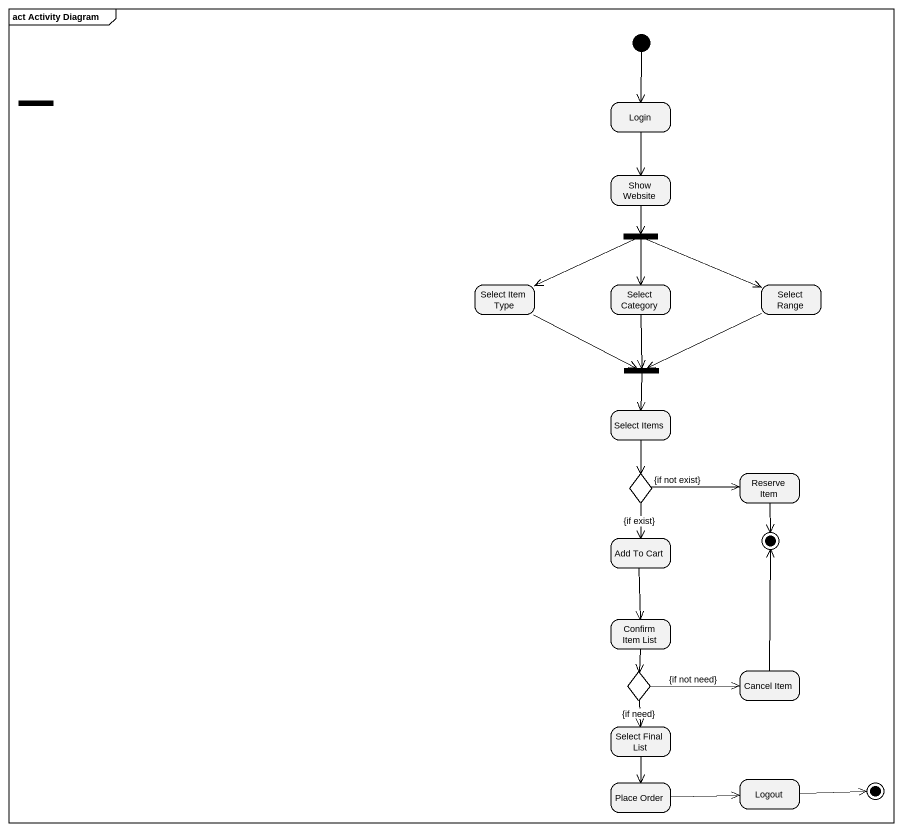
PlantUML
@startuml
mainframe act Activity Diagram
hide empty description
state fork1 <<fork>>
state Login
state "Show Website" as Show_Website
state fork2 <<fork>>
state "Select Item Type" as Select_Item_Type
state "Select Category" as Select_Category
state "Select Range" as Select_Range
state fork3 <<join>>
state "Select Items" as Select_Items
state choice1 <<choice>>
state "Reserve Item" as Reserve_Item
state "Add To Cart" as Add_To_Cart
state final1 <<end>>
state "Confirm Item List" as Confirm_Item_List
state choice2 <<choice>>
state "Cancel Item" as Cancel_Item
state "Select Final List" as Select_Final_List
state "Place Order" as Place_Order
state Logout
state final2 <<end>>
[*] --> Login
Login --> Show_Website
Show_Website --> fork2
fork2 -left-> Select_Item_Type
fork2 --> Select_Category
fork2 -right-> Select_Range
Select_Item_Type -right-> fork3
Select_Category --> fork3
Select_Range -left-> fork3
fork3 --> Select_Items
Select_Items --> choice1
choice1 -right-> Reserve_Item : {if not exist}
choice1 --> Add_To_Cart : {if exist}
Reserve_Item --> final1
Add_To_Cart --> Confirm_Item_List
Confirm_Item_List --> choice2
choice2 -right-> Cancel_Item : {if not need}
choice2 --> Select_Final_List : {if need}
Cancel_Item -up-> final1
Select_Final_List --> Place_Order
Place_Order -right-> Logout
Logout -right-> final2
@enduml
